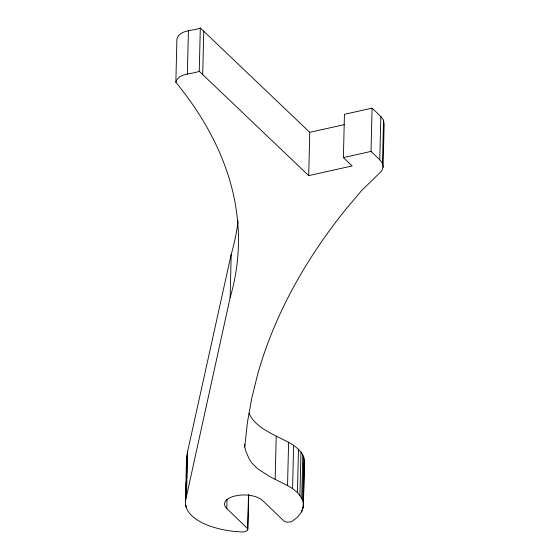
<?xml version="1.0" encoding="UTF-8"?>
<svg xmlns="http://www.w3.org/2000/svg" width="560" height="560" viewBox="0 0 560 560"><rect width="100%" height="100%" fill="white"/><g stroke="black" fill="none" stroke-linecap="round" stroke-linejoin="round"><path stroke-width="0.84" d="M185.465 501.018L230.139 297.661A894.033 425.222 1.4 0 0 175.854 82.271L176.911 38.99C179.564 29.47 193.277 31.122 200.312 28L309.757 132.335L308.7 175.623L352.135 165.942L343.392 157.591L344.449 114.31L372.092 108.15L380.828 116.501L383.523 120.183L384.146 124.033L383.089 167.314L381.605 171.073L361.599 190.596L345.674 209.461A1588.608 755.58 1.4 0 0 257.761 373.94L251.748 398.181L247.408 422.541L244.727 446.985L245.987 451.661L249.445 459.508L251.72 462.84L257.53 468.699L269.92 476.679L287.546 485.569L292.565 488.586L297.43 492.576L299.915 495.411L302.694 500.577L303.366 503.601L303.24 507.374L301.686 511.819L297.304 517.405L291.459 521.787L286.923 522.186L284.067 521.136L262.08 500.045A20.181 9.597 1.4 0 0 239.33 495.208L234.472 496.09A20.181 9.597 1.4 0 0 224.497 504.252L225.218 506.744L226.8 508.55L247.625 528.612L247.632 530.257C244.377 533.442 239.267 531.272 235.319 531.524C224.679 530.439 214.102 528.157 204.295 523.796C195.342 519.603 184.478 512.232 185.465 501.018L186.522 457.737L187.544 451.836L231.196 254.373A894.033 425.222 1.4 0 0 238.07 220.885M187.355 74.158L188.412 30.877M185.899 494.305L186.193 482.181M186.466 470.932L186.522 457.737M186.018 507.066L186.06 505.337M186.207 498.036L187.264 454.748M186.487 495.117L187.544 451.836M308.7 175.623L199.255 71.281L200.312 28M202.72 74.361L203.777 31.073M230.139 297.661L231.196 254.373M226.8 508.55L227.031 499.03M244.727 446.985L244.79 444.388M247.625 528.612L248.5 494.767M247.898 529.438L248.745 494.816M275.17 479.437L276.227 436.156C265.713 430.696 254.079 424.627 248.983 413.266M287.546 485.569L288.603 442.281L276.227 436.156M292.565 488.586L293.622 445.305L288.603 442.281M297.43 492.576L298.487 449.295L293.622 445.305M299.915 495.411L300.972 452.123L298.487 449.295M301.749 498.337L302.806 455.056L300.972 452.123M301.686 511.819L301.728 510.083M302.694 500.577L303.751 457.296L302.806 455.056M302.673 508.746L302.715 507.017M303.24 507.374L304.423 460.313L303.751 457.296M303.415 505.869L304.423 460.313M383.089 167.314L382.466 163.464L379.771 159.782L371.035 151.431L372.092 108.15M379.771 159.782L380.828 116.501M382.466 163.464L383.523 120.183M175.854 82.271C178.507 72.751 192.22 74.403 199.255 71.281M309.757 132.335L344.673 124.558M343.392 157.591L371.035 151.431"/></g></svg>
